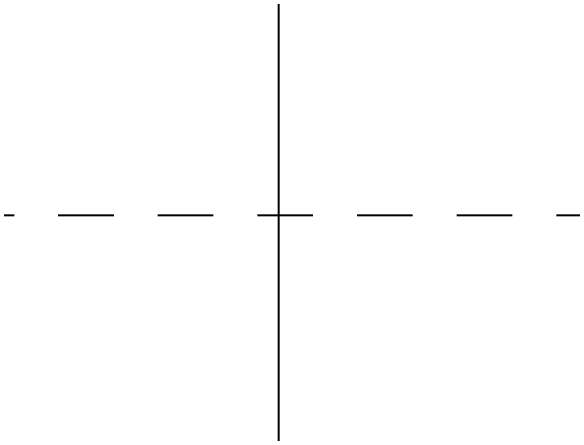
# Model space of a CAD drawing. Header units: metres. Extents: x 493 to 630, y -132 to -15.
# Drawn here: x 532.923 to 534.191, y -81.411 to -80.457 of the extents above; entities that cross this region are included whole.
import ezdxf

# ---------------------------------------------------------------- set-up
doc = ezdxf.new("R2010")
doc.units = ezdxf.units.M
doc.header["$MEASUREMENT"] = 0
doc.header["$PDMODE"] = 3
doc.linetypes.add('HIDDEN', pattern=[0.375, 0.25, -0.125])
doc.layers.add('a_cote_50', color=9, linetype='Continuous')
doc.layers.add('a_grinzi', color=253, linetype='HIDDEN')
doc.styles.get("Standard").update_dxf_attribs({"font": 'ARIALN.TTF'})
doc.dimstyles.new('50 cote', dxfattribs={"dimtxt": 0.09, "dimasz": 0.06, "dimexe": 0, "dimexo": 0, "dimgap": 0.018, "dimtad": 1, "dimdec": 1, "dimlfac": 100, "dimrnd": 0.5, "dimdsep": 46, "dimtxsty": 'Standard', "dimblk": 'OBLIQUE', "dimcen": 0.00045, "dimclrd": 256, "dimclrt": 4, "dimadec": 1, "dimazin": 0, "dimtfac": 1, "dimtdec": 1, "dimtix": 1, "dimtofl": 0, "dimtmove": 0, "dimatfit": 3, "dimldrblk": 'OBLIQUE', "dimfxl": 0, "dimtolj": 1, "dimtzin": 0, "dimarcsym": 0})

# ---------------------------------------------------------------- blocks, each defined once
blk = doc.blocks.new('_Oblique')
at = {"color": 0, "linetype": 'ByBlock', "lineweight": -2}
blk.add_line((-0.5, -0.5), (0.5, 0.5), dxfattribs=at)
blk = doc.blocks.new('*D294')
at = {"layer": 'a_cote_50', "lineweight": -2, "ltscale": 0.3}
blk.add_line((533.5273, -80.1196), (533.5273, -86.3196), dxfattribs=at)
at = {"layer": 'Defpoints', "color": 0, "ltscale": 0.3}
for p in [(530.06, -80.1196), (530.06, -86.3196), (533.5273, -86.3196)]:
    blk.add_point(p, dxfattribs=at)
at = {"layer": 'a_cote_50', "lineweight": -2, "ltscale": 0.3, "xscale": 0.06, "yscale": 0.06, "zscale": 0.06}
for p, rotation in [((533.5273, -80.1196), 90), ((533.5273, -86.3196), 270)]:
    blk.add_blockref('_Oblique', p, dxfattribs=dict(at, rotation=rotation))
at = {"layer": 'a_cote_50', "color": 4, "ltscale": 0.3, "insert": (533.4634, -83.2196), "char_height": 0.09, "attachment_point": 5, "rotation": 90}
blk.add_mtext('\\A1;620', dxfattribs=at)

msp = doc.modelspace()

# ---------------------------------------------------------------- linework, layer by layer
at = {"layer": 'a_grinzi', "ltscale": 0.5}
msp.add_line((529.6548, -80.9179), (538.8798, -80.9179), dxfattribs=at)

# ---------------------------------------------------------------- dimensions: what is measured, and where the dimension line sits
at = {"layer": 'a_cote_50', "ltscale": 0.3}
dim = msp.add_linear_dim(base=(533.5273, -86.3196), p1=(530.06, -80.1196), p2=(530.06, -86.3196), angle=270, dimstyle='50 cote', dxfattribs=at)
dim.commit()
dim.dimension.update_dxf_attribs({"geometry": '*D294', "text_midpoint": (533.4634, -83.2196)})

doc.saveas('drawing.dxf')
